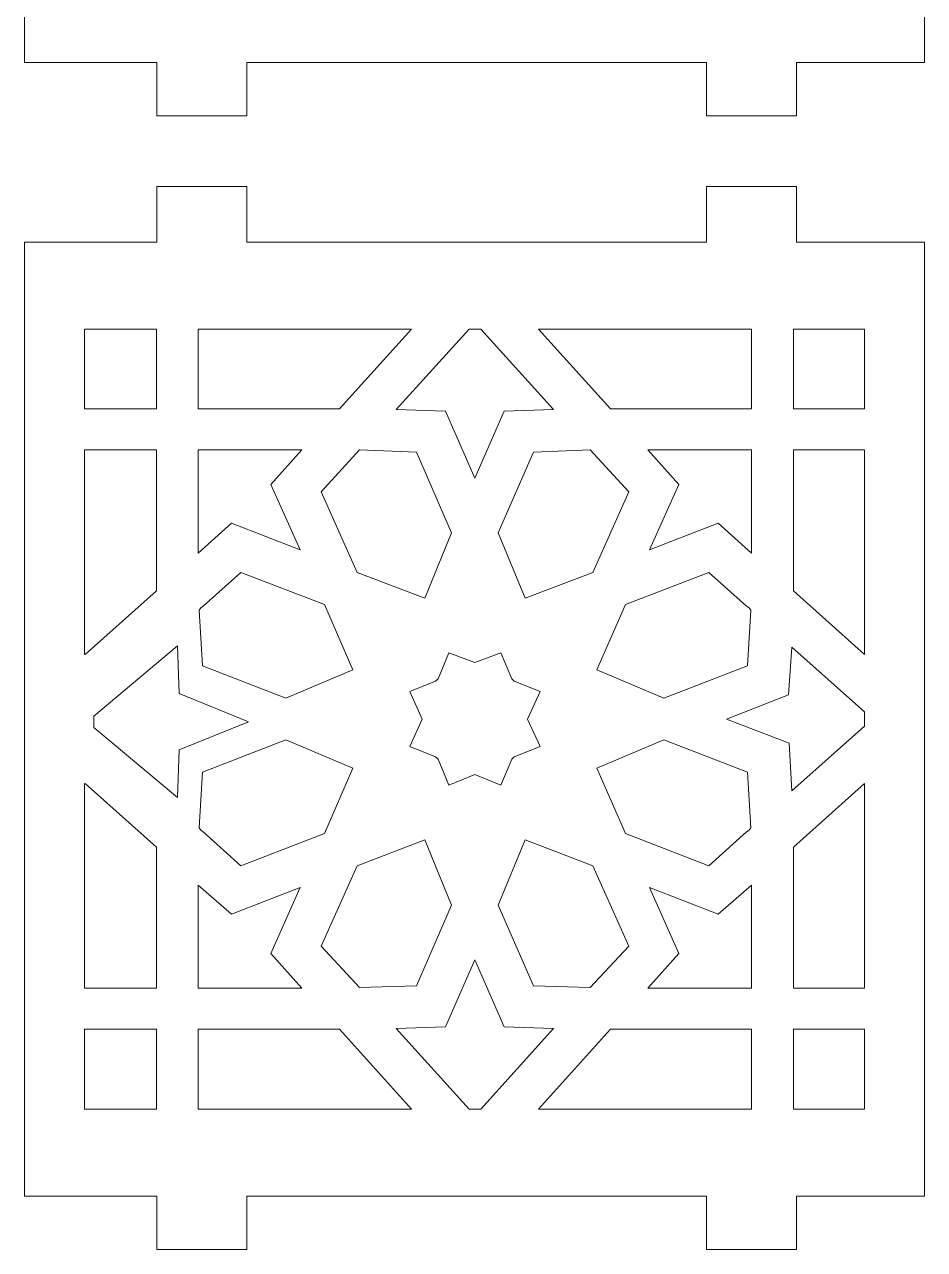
# Model space of a CAD drawing. Header units: millimetres. Extents: x -79 to 79, y -140 to 140.
# Drawn here: x -40.02 to -21.23, y -5.53 to 20.05 of the extents above; entities that cross this region are included whole.
import ezdxf

# ---------------------------------------------------------------- set-up
doc = ezdxf.new("R2010")
doc.units = ezdxf.units.MM
doc.header["$MEASUREMENT"] = 0
doc.layers.add('Layer 1', color=7, linetype='Continuous')

msp = doc.modelspace()

# ---------------------------------------------------------------- linework, layer by layer
at = {"layer": 'Layer 1', "color": 18, "lineweight": 9}
for points, knots in [([(-37.2544, 39.1739), (-37.2544, 39.1739), (-40.0212, 39.1739), (-40.0212, 39.1739), (-40.0212, 39.1739), (-40.0212, 39.1739), (-40.0212, 19.2558), (-40.0212, 19.2558), (-40.0212, 19.2558), (-40.0212, 19.2558), (-37.2544, 19.2558), (-37.2544, 19.2558), (-37.2544, 19.2558), (-37.2544, 19.2558), (-37.2544, 18.1398), (-37.2544, 18.1398), (-37.2544, 18.1398), (-37.2544, 18.1398), (-35.375, 18.1398), (-35.375, 18.1398), (-35.375, 18.1398), (-35.375, 18.1398), (-35.375, 19.2558), (-35.375, 19.2558), (-35.375, 19.2558), (-35.375, 19.2558), (-25.7768, 19.2558), (-25.7768, 19.2558), (-25.7768, 19.2558), (-25.7768, 19.2558), (-25.7768, 18.1398), (-25.7768, 18.1398), (-25.7768, 18.1398), (-25.7768, 18.1398), (-23.8975, 18.1398), (-23.8975, 18.1398), (-23.8975, 18.1398), (-23.8975, 18.1398), (-23.8975, 19.2558), (-23.8975, 19.2558), (-23.8975, 19.2558), (-23.8975, 19.2558), (-21.2274, 19.2558), (-21.2274, 19.2558), (-21.2274, 19.2558), (-21.2274, 19.2558), (-21.2274, 39.1739), (-21.2274, 39.1739), (-21.2274, 39.1739), (-21.2274, 39.1739), (-23.8975, 39.1739), (-23.8975, 39.1739), (-23.8975, 39.1739), (-23.8975, 39.1739), (-23.8975, 40.3349), (-23.8975, 40.3349), (-23.8975, 40.3349), (-23.8975, 40.3349), (-25.7768, 40.3349), (-25.7768, 40.3349), (-25.7768, 40.3349), (-25.7768, 40.3349), (-25.7768, 39.1739), (-25.7768, 39.1739), (-25.7768, 39.1739), (-25.7768, 39.1739), (-35.375, 39.1739), (-35.375, 39.1739), (-35.375, 39.1739), (-35.375, 39.1739), (-35.375, 40.3349), (-35.375, 40.3349), (-35.375, 40.3349), (-35.375, 40.3349), (-37.2544, 40.3349), (-37.2544, 40.3349), (-37.2544, 40.3349), (-37.2544, 40.3349), (-37.2544, 39.1739), (-37.2544, 39.1739)], [0, 0, 0, 0, 0.047619, 0.047619, 0.047619, 0.047619, 0.0952381, 0.0952381, 0.0952381, 0.0952381, 0.1428571, 0.1428571, 0.1428571, 0.1428571, 0.1904762, 0.1904762, 0.1904762, 0.1904762, 0.2380952, 0.2380952, 0.2380952, 0.2380952, 0.2857143, 0.2857143, 0.2857143, 0.2857143, 0.3333333, 0.3333333, 0.3333333, 0.3333333, 0.3809524, 0.3809524, 0.3809524, 0.3809524, 0.4285714, 0.4285714, 0.4285714, 0.4285714, 0.4761905, 0.4761905, 0.4761905, 0.4761905, 0.5238095, 0.5238095, 0.5238095, 0.5238095, 0.5714286, 0.5714286, 0.5714286, 0.5714286, 0.6190476, 0.6190476, 0.6190476, 0.6190476, 0.6666667, 0.6666667, 0.6666667, 0.6666667, 0.7142857, 0.7142857, 0.7142857, 0.7142857, 0.7619048, 0.7619048, 0.7619048, 0.7619048, 0.8095238, 0.8095238, 0.8095238, 0.8095238, 0.8571429, 0.8571429, 0.8571429, 0.8571429, 0.9047619, 0.9047619, 0.9047619, 0.9047619, 1, 1, 1, 1]), ([(-37.2544, 15.5021), (-37.2544, 15.5021), (-40.0212, 15.5021), (-40.0212, 15.5021), (-40.0212, 15.5021), (-40.0212, 15.5021), (-40.0212, -4.416), (-40.0212, -4.416), (-40.0212, -4.416), (-40.0212, -4.416), (-37.2544, -4.416), (-37.2544, -4.416), (-37.2544, -4.416), (-37.2544, -4.416), (-37.2544, -5.532), (-37.2544, -5.532), (-37.2544, -5.532), (-37.2544, -5.532), (-35.375, -5.532), (-35.375, -5.532), (-35.375, -5.532), (-35.375, -5.532), (-35.375, -4.416), (-35.375, -4.416), (-35.375, -4.416), (-35.375, -4.416), (-25.7768, -4.416), (-25.7768, -4.416), (-25.7768, -4.416), (-25.7768, -4.416), (-25.7768, -5.532), (-25.7768, -5.532), (-25.7768, -5.532), (-25.7768, -5.532), (-23.8975, -5.532), (-23.8975, -5.532), (-23.8975, -5.532), (-23.8975, -5.532), (-23.8975, -4.416), (-23.8975, -4.416), (-23.8975, -4.416), (-23.8975, -4.416), (-21.2274, -4.416), (-21.2274, -4.416), (-21.2274, -4.416), (-21.2274, -4.416), (-21.2274, 15.5021), (-21.2274, 15.5021), (-21.2274, 15.5021), (-21.2274, 15.5021), (-23.8975, 15.5021), (-23.8975, 15.5021), (-23.8975, 15.5021), (-23.8975, 15.5021), (-23.8975, 16.6631), (-23.8975, 16.6631), (-23.8975, 16.6631), (-23.8975, 16.6631), (-25.7768, 16.6631), (-25.7768, 16.6631), (-25.7768, 16.6631), (-25.7768, 16.6631), (-25.7768, 15.5021), (-25.7768, 15.5021), (-25.7768, 15.5021), (-25.7768, 15.5021), (-35.375, 15.5021), (-35.375, 15.5021), (-35.375, 15.5021), (-35.375, 15.5021), (-35.375, 16.6631), (-35.375, 16.6631), (-35.375, 16.6631), (-35.375, 16.6631), (-37.2544, 16.6631), (-37.2544, 16.6631), (-37.2544, 16.6631), (-37.2544, 16.6631), (-37.2544, 15.5021), (-37.2544, 15.5021)], [0, 0, 0, 0, 0.047619, 0.047619, 0.047619, 0.047619, 0.0952381, 0.0952381, 0.0952381, 0.0952381, 0.1428571, 0.1428571, 0.1428571, 0.1428571, 0.1904762, 0.1904762, 0.1904762, 0.1904762, 0.2380952, 0.2380952, 0.2380952, 0.2380952, 0.2857143, 0.2857143, 0.2857143, 0.2857143, 0.3333333, 0.3333333, 0.3333333, 0.3333333, 0.3809524, 0.3809524, 0.3809524, 0.3809524, 0.4285714, 0.4285714, 0.4285714, 0.4285714, 0.4761905, 0.4761905, 0.4761905, 0.4761905, 0.5238095, 0.5238095, 0.5238095, 0.5238095, 0.5714286, 0.5714286, 0.5714286, 0.5714286, 0.6190476, 0.6190476, 0.6190476, 0.6190476, 0.6666667, 0.6666667, 0.6666667, 0.6666667, 0.7142857, 0.7142857, 0.7142857, 0.7142857, 0.7619048, 0.7619048, 0.7619048, 0.7619048, 0.8095238, 0.8095238, 0.8095238, 0.8095238, 0.8571429, 0.8571429, 0.8571429, 0.8571429, 0.9047619, 0.9047619, 0.9047619, 0.9047619, 1, 1, 1, 1]), ([(-38.7682, 13.6883), (-38.7682, 13.6883), (-38.7682, 12.0225), (-38.7682, 12.0225), (-38.7682, 12.0225), (-38.7682, 12.0225), (-38.7509, 12.0225), (-38.7509, 12.0225), (-38.7509, 12.0225), (-38.7509, 12.0225), (-37.267, 12.0225), (-37.267, 12.0225), (-37.267, 12.0225), (-37.267, 12.0225), (-37.267, 13.6883), (-37.267, 13.6883), (-37.267, 13.6883), (-37.267, 13.6883), (-38.7509, 13.6883), (-38.7509, 13.6883), (-38.7509, 13.6883), (-38.7509, 13.6883), (-38.7682, 13.6883), (-38.7682, 13.6883)], [0, 0, 0, 0, 0.1428571, 0.1428571, 0.1428571, 0.1428571, 0.2857143, 0.2857143, 0.2857143, 0.2857143, 0.4285714, 0.4285714, 0.4285714, 0.4285714, 0.5714286, 0.5714286, 0.5714286, 0.5714286, 0.7142857, 0.7142857, 0.7142857, 0.7142857, 1, 1, 1, 1]), ([(-31.9424, 13.6883), (-31.9424, 13.6883), (-33.4438, 12.0225), (-33.4438, 12.0225), (-33.4438, 12.0225), (-33.4438, 12.0225), (-36.3942, 12.0225), (-36.3942, 12.0225), (-36.3942, 12.0225), (-36.3942, 12.0225), (-36.3942, 13.6883), (-36.3942, 13.6883), (-36.3942, 13.6883), (-36.3942, 13.6883), (-31.9424, 13.6883), (-31.9424, 13.6883)], [0, 0, 0, 0, 0.2, 0.2, 0.2, 0.2, 0.4, 0.4, 0.4, 0.4, 0.6, 0.6, 0.6, 0.6, 1, 1, 1, 1]), ([(-30.6156, 13.6883), (-30.6156, 13.6883), (-30.4934, 13.6883), (-30.4934, 13.6883), (-30.4934, 13.6883), (-30.4934, 13.6883), (-28.9746, 12.0056), (-28.9746, 12.0056), (-28.9746, 12.0056), (-28.9746, 12.0056), (-30.0046, 11.972), (-30.0046, 11.972), (-30.0046, 11.972), (-30.0046, 11.972), (-30.6156, 10.5754), (-30.6156, 10.5754), (-30.6156, 10.5754), (-30.6156, 10.5754), (-31.2267, 11.972), (-31.2267, 11.972), (-31.2267, 11.972), (-31.2267, 11.972), (-32.2567, 12.0056), (-32.2567, 12.0056), (-32.2567, 12.0056), (-32.2567, 12.0056), (-30.7378, 13.6883), (-30.7378, 13.6883), (-30.7378, 13.6883), (-30.7378, 13.6883), (-30.6156, 13.6883), (-30.6156, 13.6883)], [0, 0, 0, 0, 0.1111111, 0.1111111, 0.1111111, 0.1111111, 0.2222222, 0.2222222, 0.2222222, 0.2222222, 0.3333333, 0.3333333, 0.3333333, 0.3333333, 0.4444444, 0.4444444, 0.4444444, 0.4444444, 0.5555556, 0.5555556, 0.5555556, 0.5555556, 0.6666667, 0.6666667, 0.6666667, 0.6666667, 0.7777778, 0.7777778, 0.7777778, 0.7777778, 1, 1, 1, 1]), ([(-29.2889, 13.6883), (-29.2889, 13.6883), (-27.7875, 12.0225), (-27.7875, 12.0225), (-27.7875, 12.0225), (-27.7875, 12.0225), (-24.8371, 12.0225), (-24.8371, 12.0225), (-24.8371, 12.0225), (-24.8371, 12.0225), (-24.8371, 13.6883), (-24.8371, 13.6883), (-24.8371, 13.6883), (-24.8371, 13.6883), (-29.2889, 13.6883), (-29.2889, 13.6883)], [0, 0, 0, 0, 0.2, 0.2, 0.2, 0.2, 0.4, 0.4, 0.4, 0.4, 0.6, 0.6, 0.6, 0.6, 1, 1, 1, 1]), ([(-22.4803, 12.0225), (-22.4803, 12.0225), (-23.9643, 12.0225), (-23.9643, 12.0225), (-23.9643, 12.0225), (-23.9643, 12.0225), (-23.9643, 13.6883), (-23.9643, 13.6883), (-23.9643, 13.6883), (-23.9643, 13.6883), (-22.4803, 13.6883), (-22.4803, 13.6883), (-22.4803, 13.6883), (-22.4803, 13.6883), (-22.4803, 12.0225), (-22.4803, 12.0225)], [0, 0, 0, 0, 0.2, 0.2, 0.2, 0.2, 0.4, 0.4, 0.4, 0.4, 0.6, 0.6, 0.6, 0.6, 1, 1, 1, 1]), ([(-38.7682, 11.1643), (-38.7682, 11.1643), (-38.7682, 6.9059), (-38.7682, 6.9059), (-38.7682, 6.9059), (-38.7682, 6.9059), (-38.7509, 6.8904), (-38.7509, 6.8904), (-38.7509, 6.8904), (-38.7509, 6.8904), (-37.267, 8.2197), (-37.267, 8.2197), (-37.267, 8.2197), (-37.267, 8.2197), (-37.267, 11.1643), (-37.267, 11.1643), (-37.267, 11.1643), (-37.267, 11.1643), (-38.7509, 11.1643), (-38.7509, 11.1643), (-38.7509, 11.1643), (-38.7509, 11.1643), (-38.7682, 11.1643), (-38.7682, 11.1643)], [0, 0, 0, 0, 0.1428571, 0.1428571, 0.1428571, 0.1428571, 0.2857143, 0.2857143, 0.2857143, 0.2857143, 0.4285714, 0.4285714, 0.4285714, 0.4285714, 0.5714286, 0.5714286, 0.5714286, 0.5714286, 0.7142857, 0.7142857, 0.7142857, 0.7142857, 1, 1, 1, 1]), ([(-36.3942, 11.1643), (-36.3942, 11.1643), (-34.2294, 11.1643), (-34.2294, 11.1643), (-34.2294, 11.1643), (-34.2294, 11.1643), (-34.8753, 10.4408), (-34.8753, 10.4408), (-34.8753, 10.4408), (-34.8753, 10.4408), (-34.2643, 9.0779), (-34.2643, 9.0779), (-34.2643, 9.0779), (-34.2643, 9.0779), (-35.6958, 9.6331), (-35.6958, 9.6331), (-35.6958, 9.6331), (-35.6958, 9.6331), (-36.3942, 9.0105), (-36.3942, 9.0105), (-36.3942, 9.0105), (-36.3942, 9.0105), (-36.3942, 11.1643), (-36.3942, 11.1643)], [0, 0, 0, 0, 0.1428571, 0.1428571, 0.1428571, 0.1428571, 0.2857143, 0.2857143, 0.2857143, 0.2857143, 0.4285714, 0.4285714, 0.4285714, 0.4285714, 0.5714286, 0.5714286, 0.5714286, 0.5714286, 0.7142857, 0.7142857, 0.7142857, 0.7142857, 1, 1, 1, 1]), ([(-33.0772, 8.6067), (-33.0772, 8.6067), (-33.8279, 10.2894), (-33.8279, 10.2894), (-33.8279, 10.2894), (-33.8279, 10.2894), (-33.0248, 11.1643), (-33.0248, 11.1643), (-33.0248, 11.1643), (-33.0248, 11.1643), (-31.8377, 11.1138), (-31.8377, 11.1138), (-31.8377, 11.1138), (-31.8377, 11.1138), (-31.1045, 9.4312), (-31.1045, 9.4312), (-31.1045, 9.4312), (-31.1045, 9.4312), (-31.6631, 8.0683), (-31.6631, 8.0683), (-31.6631, 8.0683), (-31.6631, 8.0683), (-33.0772, 8.6067), (-33.0772, 8.6067)], [0, 0, 0, 0, 0.1428571, 0.1428571, 0.1428571, 0.1428571, 0.2857143, 0.2857143, 0.2857143, 0.2857143, 0.4285714, 0.4285714, 0.4285714, 0.4285714, 0.5714286, 0.5714286, 0.5714286, 0.5714286, 0.7142857, 0.7142857, 0.7142857, 0.7142857, 1, 1, 1, 1]), ([(-28.1541, 8.6067), (-28.1541, 8.6067), (-27.4034, 10.2894), (-27.4034, 10.2894), (-27.4034, 10.2894), (-27.4034, 10.2894), (-28.2065, 11.1643), (-28.2065, 11.1643), (-28.2065, 11.1643), (-28.2065, 11.1643), (-29.3936, 11.1138), (-29.3936, 11.1138), (-29.3936, 11.1138), (-29.3936, 11.1138), (-30.1268, 9.4312), (-30.1268, 9.4312), (-30.1268, 9.4312), (-30.1268, 9.4312), (-29.5682, 8.0683), (-29.5682, 8.0683), (-29.5682, 8.0683), (-29.5682, 8.0683), (-28.1541, 8.6067), (-28.1541, 8.6067)], [0, 0, 0, 0, 0.1428571, 0.1428571, 0.1428571, 0.1428571, 0.2857143, 0.2857143, 0.2857143, 0.2857143, 0.4285714, 0.4285714, 0.4285714, 0.4285714, 0.5714286, 0.5714286, 0.5714286, 0.5714286, 0.7142857, 0.7142857, 0.7142857, 0.7142857, 1, 1, 1, 1]), ([(-24.8371, 11.1643), (-24.8371, 11.1643), (-27.0019, 11.1643), (-27.0019, 11.1643), (-27.0019, 11.1643), (-27.0019, 11.1643), (-26.356, 10.4408), (-26.356, 10.4408), (-26.356, 10.4408), (-26.356, 10.4408), (-26.967, 9.0779), (-26.967, 9.0779), (-26.967, 9.0779), (-26.967, 9.0779), (-25.5355, 9.6331), (-25.5355, 9.6331), (-25.5355, 9.6331), (-25.5355, 9.6331), (-24.8371, 9.0105), (-24.8371, 9.0105), (-24.8371, 9.0105), (-24.8371, 9.0105), (-24.8371, 11.1643), (-24.8371, 11.1643)], [0, 0, 0, 0, 0.1428571, 0.1428571, 0.1428571, 0.1428571, 0.2857143, 0.2857143, 0.2857143, 0.2857143, 0.4285714, 0.4285714, 0.4285714, 0.4285714, 0.5714286, 0.5714286, 0.5714286, 0.5714286, 0.7142857, 0.7142857, 0.7142857, 0.7142857, 1, 1, 1, 1]), ([(-22.4803, 6.8904), (-22.4803, 6.8904), (-23.9643, 8.2197), (-23.9643, 8.2197), (-23.9643, 8.2197), (-23.9643, 8.2197), (-23.9643, 11.1643), (-23.9643, 11.1643), (-23.9643, 11.1643), (-23.9643, 11.1643), (-22.4803, 11.1643), (-22.4803, 11.1643), (-22.4803, 11.1643), (-22.4803, 11.1643), (-22.4803, 6.8904), (-22.4803, 6.8904)], [0, 0, 0, 0, 0.2, 0.2, 0.2, 0.2, 0.4, 0.4, 0.4, 0.4, 0.6, 0.6, 0.6, 0.6, 1, 1, 1, 1]), ([(-35.5038, 8.6067), (-35.5038, 8.6067), (-33.758, 7.9337), (-33.758, 7.9337), (-33.758, 7.9337), (-33.758, 7.9337), (-33.1645, 6.5707), (-33.1645, 6.5707), (-33.1645, 6.5707), (-33.1645, 6.5707), (-34.5611, 5.9818), (-34.5611, 5.9818), (-34.5611, 5.9818), (-34.5611, 5.9818), (-36.3069, 6.6549), (-36.3069, 6.6549), (-36.3069, 6.6549), (-36.3069, 6.6549), (-36.3767, 7.8159), (-36.3767, 7.8159), (-36.3767, 7.8159), (-36.3767, 7.8159), (-36.3418, 7.8664), (-36.3418, 7.8664), (-36.3418, 7.8664), (-36.3418, 7.8664), (-36.2894, 7.9), (-36.2894, 7.9), (-36.2894, 7.9), (-36.2894, 7.9), (-35.5038, 8.6067), (-35.5038, 8.6067)], [0, 0, 0, 0, 0.1111111, 0.1111111, 0.1111111, 0.1111111, 0.2222222, 0.2222222, 0.2222222, 0.2222222, 0.3333333, 0.3333333, 0.3333333, 0.3333333, 0.4444444, 0.4444444, 0.4444444, 0.4444444, 0.5555556, 0.5555556, 0.5555556, 0.5555556, 0.6666667, 0.6666667, 0.6666667, 0.6666667, 0.7777778, 0.7777778, 0.7777778, 0.7777778, 1, 1, 1, 1]), ([(-25.7275, 8.6067), (-25.7275, 8.6067), (-27.4733, 7.9337), (-27.4733, 7.9337), (-27.4733, 7.9337), (-27.4733, 7.9337), (-28.0668, 6.5707), (-28.0668, 6.5707), (-28.0668, 6.5707), (-28.0668, 6.5707), (-26.6702, 5.9818), (-26.6702, 5.9818), (-26.6702, 5.9818), (-26.6702, 5.9818), (-24.9244, 6.6549), (-24.9244, 6.6549), (-24.9244, 6.6549), (-24.9244, 6.6549), (-24.8546, 7.8159), (-24.8546, 7.8159), (-24.8546, 7.8159), (-24.8546, 7.8159), (-24.8895, 7.8664), (-24.8895, 7.8664), (-24.8895, 7.8664), (-24.8895, 7.8664), (-24.9419, 7.9), (-24.9419, 7.9), (-24.9419, 7.9), (-24.9419, 7.9), (-25.7275, 8.6067), (-25.7275, 8.6067)], [0, 0, 0, 0, 0.1111111, 0.1111111, 0.1111111, 0.1111111, 0.2222222, 0.2222222, 0.2222222, 0.2222222, 0.3333333, 0.3333333, 0.3333333, 0.3333333, 0.4444444, 0.4444444, 0.4444444, 0.4444444, 0.5555556, 0.5555556, 0.5555556, 0.5555556, 0.6666667, 0.6666667, 0.6666667, 0.6666667, 0.7777778, 0.7777778, 0.7777778, 0.7777778, 1, 1, 1, 1]), ([(-38.575, 5.4889), (-38.575, 5.4889), (-38.575, 5.6067), (-38.575, 5.6067), (-38.575, 5.6067), (-38.575, 5.6067), (-36.8292, 7.0706), (-36.8292, 7.0706), (-36.8292, 7.0706), (-36.8292, 7.0706), (-36.7943, 6.0778), (-36.7943, 6.0778), (-36.7943, 6.0778), (-36.7943, 6.0778), (-35.3453, 5.4889), (-35.3453, 5.4889), (-35.3453, 5.4889), (-35.3453, 5.4889), (-36.7943, 4.9), (-36.7943, 4.9), (-36.7943, 4.9), (-36.7943, 4.9), (-36.8292, 3.9072), (-36.8292, 3.9072), (-36.8292, 3.9072), (-36.8292, 3.9072), (-38.575, 5.3711), (-38.575, 5.3711), (-38.575, 5.3711), (-38.575, 5.3711), (-38.575, 5.4889), (-38.575, 5.4889)], [0, 0, 0, 0, 0.1111111, 0.1111111, 0.1111111, 0.1111111, 0.2222222, 0.2222222, 0.2222222, 0.2222222, 0.3333333, 0.3333333, 0.3333333, 0.3333333, 0.4444444, 0.4444444, 0.4444444, 0.4444444, 0.5555556, 0.5555556, 0.5555556, 0.5555556, 0.6666667, 0.6666667, 0.6666667, 0.6666667, 0.7777778, 0.7777778, 0.7777778, 0.7777778, 1, 1, 1, 1]), ([(-30.6156, 6.7222), (-30.6156, 6.7222), (-30.0745, 6.9241), (-30.0745, 6.9241), (-30.0745, 6.9241), (-30.0745, 6.9241), (-29.8475, 6.3857), (-29.8475, 6.3857), (-29.8475, 6.3857), (-29.8475, 6.3857), (-29.7951, 6.3352), (-29.7951, 6.3352), (-29.7951, 6.3352), (-29.7951, 6.3352), (-29.2539, 6.1164), (-29.2539, 6.1164), (-29.2539, 6.1164), (-29.2539, 6.1164), (-29.5158, 5.5443), (-29.5158, 5.5443), (-29.5158, 5.5443), (-29.5158, 5.5443), (-29.2539, 4.9722), (-29.2539, 4.9722), (-29.2539, 4.9722), (-29.2539, 4.9722), (-29.7951, 4.7535), (-29.7951, 4.7535), (-29.7951, 4.7535), (-29.7951, 4.7535), (-29.8475, 4.703), (-29.8475, 4.703), (-29.8475, 4.703), (-29.8475, 4.703), (-30.0745, 4.1646), (-30.0745, 4.1646), (-30.0745, 4.1646), (-30.0745, 4.1646), (-30.6156, 4.3833), (-30.6156, 4.3833), (-30.6156, 4.3833), (-30.6156, 4.3833), (-31.1568, 4.1646), (-31.1568, 4.1646), (-31.1568, 4.1646), (-31.1568, 4.1646), (-31.3838, 4.703), (-31.3838, 4.703), (-31.3838, 4.703), (-31.3838, 4.703), (-31.4362, 4.7535), (-31.4362, 4.7535), (-31.4362, 4.7535), (-31.4362, 4.7535), (-31.9773, 4.9722), (-31.9773, 4.9722), (-31.9773, 4.9722), (-31.9773, 4.9722), (-31.7155, 5.5443), (-31.7155, 5.5443), (-31.7155, 5.5443), (-31.7155, 5.5443), (-31.9773, 6.1164), (-31.9773, 6.1164), (-31.9773, 6.1164), (-31.9773, 6.1164), (-31.4362, 6.3352), (-31.4362, 6.3352), (-31.4362, 6.3352), (-31.4362, 6.3352), (-31.3838, 6.3857), (-31.3838, 6.3857), (-31.3838, 6.3857), (-31.3838, 6.3857), (-31.1568, 6.9241), (-31.1568, 6.9241), (-31.1568, 6.9241), (-31.1568, 6.9241), (-30.6156, 6.7222), (-30.6156, 6.7222)], [0, 0, 0, 0, 0.047619, 0.047619, 0.047619, 0.047619, 0.0952381, 0.0952381, 0.0952381, 0.0952381, 0.1428571, 0.1428571, 0.1428571, 0.1428571, 0.1904762, 0.1904762, 0.1904762, 0.1904762, 0.2380952, 0.2380952, 0.2380952, 0.2380952, 0.2857143, 0.2857143, 0.2857143, 0.2857143, 0.3333333, 0.3333333, 0.3333333, 0.3333333, 0.3809524, 0.3809524, 0.3809524, 0.3809524, 0.4285714, 0.4285714, 0.4285714, 0.4285714, 0.4761905, 0.4761905, 0.4761905, 0.4761905, 0.5238095, 0.5238095, 0.5238095, 0.5238095, 0.5714286, 0.5714286, 0.5714286, 0.5714286, 0.6190476, 0.6190476, 0.6190476, 0.6190476, 0.6666667, 0.6666667, 0.6666667, 0.6666667, 0.7142857, 0.7142857, 0.7142857, 0.7142857, 0.7619048, 0.7619048, 0.7619048, 0.7619048, 0.8095238, 0.8095238, 0.8095238, 0.8095238, 0.8571429, 0.8571429, 0.8571429, 0.8571429, 0.9047619, 0.9047619, 0.9047619, 0.9047619, 1, 1, 1, 1]), ([(-30.6156, 6.7222), (-30.6156, 6.7222), (-30.0745, 6.9241), (-30.0745, 6.9241), (-30.0745, 6.9241), (-30.0745, 6.9241), (-29.8475, 6.3857), (-29.8475, 6.3857), (-29.8475, 6.3857), (-29.8475, 6.3857), (-29.7951, 6.3352), (-29.7951, 6.3352), (-29.7951, 6.3352), (-29.7951, 6.3352), (-29.2539, 6.1164), (-29.2539, 6.1164), (-29.2539, 6.1164), (-29.2539, 6.1164), (-29.5158, 5.5443), (-29.5158, 5.5443), (-29.5158, 5.5443), (-29.5158, 5.5443), (-29.2539, 4.9722), (-29.2539, 4.9722), (-29.2539, 4.9722), (-29.2539, 4.9722), (-29.7951, 4.7535), (-29.7951, 4.7535), (-29.7951, 4.7535), (-29.7951, 4.7535), (-29.8475, 4.703), (-29.8475, 4.703), (-29.8475, 4.703), (-29.8475, 4.703), (-30.0745, 4.1646), (-30.0745, 4.1646), (-30.0745, 4.1646), (-30.0745, 4.1646), (-30.6156, 4.3833), (-30.6156, 4.3833), (-30.6156, 4.3833), (-30.6156, 4.3833), (-31.1568, 4.1646), (-31.1568, 4.1646), (-31.1568, 4.1646), (-31.1568, 4.1646), (-31.3838, 4.703), (-31.3838, 4.703), (-31.3838, 4.703), (-31.3838, 4.703), (-31.4362, 4.7535), (-31.4362, 4.7535), (-31.4362, 4.7535), (-31.4362, 4.7535), (-31.9773, 4.9722), (-31.9773, 4.9722), (-31.9773, 4.9722), (-31.9773, 4.9722), (-31.7155, 5.5443), (-31.7155, 5.5443), (-31.7155, 5.5443), (-31.7155, 5.5443), (-31.9773, 6.1164), (-31.9773, 6.1164), (-31.9773, 6.1164), (-31.9773, 6.1164), (-31.4362, 6.3352), (-31.4362, 6.3352), (-31.4362, 6.3352), (-31.4362, 6.3352), (-31.3838, 6.3857), (-31.3838, 6.3857), (-31.3838, 6.3857), (-31.3838, 6.3857), (-31.1568, 6.9241), (-31.1568, 6.9241), (-31.1568, 6.9241), (-31.1568, 6.9241), (-30.6156, 6.7222), (-30.6156, 6.7222)], [0, 0, 0, 0, 0.047619, 0.047619, 0.047619, 0.047619, 0.0952381, 0.0952381, 0.0952381, 0.0952381, 0.1428571, 0.1428571, 0.1428571, 0.1428571, 0.1904762, 0.1904762, 0.1904762, 0.1904762, 0.2380952, 0.2380952, 0.2380952, 0.2380952, 0.2857143, 0.2857143, 0.2857143, 0.2857143, 0.3333333, 0.3333333, 0.3333333, 0.3333333, 0.3809524, 0.3809524, 0.3809524, 0.3809524, 0.4285714, 0.4285714, 0.4285714, 0.4285714, 0.4761905, 0.4761905, 0.4761905, 0.4761905, 0.5238095, 0.5238095, 0.5238095, 0.5238095, 0.5714286, 0.5714286, 0.5714286, 0.5714286, 0.6190476, 0.6190476, 0.6190476, 0.6190476, 0.6666667, 0.6666667, 0.6666667, 0.6666667, 0.7142857, 0.7142857, 0.7142857, 0.7142857, 0.7619048, 0.7619048, 0.7619048, 0.7619048, 0.8095238, 0.8095238, 0.8095238, 0.8095238, 0.8571429, 0.8571429, 0.8571429, 0.8571429, 0.9047619, 0.9047619, 0.9047619, 0.9047619, 1, 1, 1, 1]), ([(-22.4803, 5.3929), (-22.4803, 5.3929), (-23.9992, 4.0468), (-23.9992, 4.0468), (-23.9992, 4.0468), (-23.9992, 4.0468), (-24.0515, 5.0395), (-24.0515, 5.0395), (-24.0515, 5.0395), (-24.0515, 5.0395), (-25.3609, 5.5443), (-25.3609, 5.5443), (-25.3609, 5.5443), (-25.3609, 5.5443), (-24.069, 6.0491), (-24.069, 6.0491), (-24.069, 6.0491), (-24.069, 6.0491), (-23.9992, 7.0419), (-23.9992, 7.0419), (-23.9992, 7.0419), (-23.9992, 7.0419), (-22.4803, 5.6958), (-22.4803, 5.6958), (-22.4803, 5.6958), (-22.4803, 5.6958), (-22.4803, 5.3929), (-22.4803, 5.3929)], [0, 0, 0, 0, 0.125, 0.125, 0.125, 0.125, 0.25, 0.25, 0.25, 0.25, 0.375, 0.375, 0.375, 0.375, 0.5, 0.5, 0.5, 0.5, 0.625, 0.625, 0.625, 0.625, 0.75, 0.75, 0.75, 0.75, 1, 1, 1, 1]), ([(-36.2894, 3.1886), (-36.2894, 3.1886), (-36.3418, 3.2223), (-36.3418, 3.2223), (-36.3418, 3.2223), (-36.3418, 3.2223), (-36.3767, 3.2728), (-36.3767, 3.2728), (-36.3767, 3.2728), (-36.3767, 3.2728), (-36.3069, 4.4338), (-36.3069, 4.4338), (-36.3069, 4.4338), (-36.3069, 4.4338), (-34.5611, 5.1068), (-34.5611, 5.1068), (-34.5611, 5.1068), (-34.5611, 5.1068), (-33.1645, 4.5179), (-33.1645, 4.5179), (-33.1645, 4.5179), (-33.1645, 4.5179), (-33.758, 3.155), (-33.758, 3.155), (-33.758, 3.155), (-33.758, 3.155), (-35.5038, 2.4819), (-35.5038, 2.4819), (-35.5038, 2.4819), (-35.5038, 2.4819), (-36.2894, 3.1886), (-36.2894, 3.1886)], [0, 0, 0, 0, 0.1111111, 0.1111111, 0.1111111, 0.1111111, 0.2222222, 0.2222222, 0.2222222, 0.2222222, 0.3333333, 0.3333333, 0.3333333, 0.3333333, 0.4444444, 0.4444444, 0.4444444, 0.4444444, 0.5555556, 0.5555556, 0.5555556, 0.5555556, 0.6666667, 0.6666667, 0.6666667, 0.6666667, 0.7777778, 0.7777778, 0.7777778, 0.7777778, 1, 1, 1, 1]), ([(-24.9419, 3.1886), (-24.9419, 3.1886), (-24.8895, 3.2223), (-24.8895, 3.2223), (-24.8895, 3.2223), (-24.8895, 3.2223), (-24.8546, 3.2728), (-24.8546, 3.2728), (-24.8546, 3.2728), (-24.8546, 3.2728), (-24.9244, 4.4338), (-24.9244, 4.4338), (-24.9244, 4.4338), (-24.9244, 4.4338), (-26.6702, 5.1068), (-26.6702, 5.1068), (-26.6702, 5.1068), (-26.6702, 5.1068), (-28.0668, 4.5179), (-28.0668, 4.5179), (-28.0668, 4.5179), (-28.0668, 4.5179), (-27.4733, 3.155), (-27.4733, 3.155), (-27.4733, 3.155), (-27.4733, 3.155), (-25.7275, 2.4819), (-25.7275, 2.4819), (-25.7275, 2.4819), (-25.7275, 2.4819), (-24.9419, 3.1886), (-24.9419, 3.1886)], [0, 0, 0, 0, 0.1111111, 0.1111111, 0.1111111, 0.1111111, 0.2222222, 0.2222222, 0.2222222, 0.2222222, 0.3333333, 0.3333333, 0.3333333, 0.3333333, 0.4444444, 0.4444444, 0.4444444, 0.4444444, 0.5555556, 0.5555556, 0.5555556, 0.5555556, 0.6666667, 0.6666667, 0.6666667, 0.6666667, 0.7777778, 0.7777778, 0.7777778, 0.7777778, 1, 1, 1, 1]), ([(-38.7682, 4.1827), (-38.7682, 4.1827), (-38.7682, -0.0757), (-38.7682, -0.0757), (-38.7682, -0.0757), (-38.7682, -0.0757), (-38.7509, -0.0757), (-38.7509, -0.0757), (-38.7509, -0.0757), (-38.7509, -0.0757), (-37.267, -0.0757), (-37.267, -0.0757), (-37.267, -0.0757), (-37.267, -0.0757), (-37.267, 2.8689), (-37.267, 2.8689), (-37.267, 2.8689), (-37.267, 2.8689), (-38.7509, 4.1982), (-38.7509, 4.1982), (-38.7509, 4.1982), (-38.7509, 4.1982), (-38.7682, 4.1827), (-38.7682, 4.1827)], [0, 0, 0, 0, 0.1428571, 0.1428571, 0.1428571, 0.1428571, 0.2857143, 0.2857143, 0.2857143, 0.2857143, 0.4285714, 0.4285714, 0.4285714, 0.4285714, 0.5714286, 0.5714286, 0.5714286, 0.5714286, 0.7142857, 0.7142857, 0.7142857, 0.7142857, 1, 1, 1, 1]), ([(-22.4803, -0.0757), (-22.4803, -0.0757), (-23.9643, -0.0757), (-23.9643, -0.0757), (-23.9643, -0.0757), (-23.9643, -0.0757), (-23.9643, 2.8689), (-23.9643, 2.8689), (-23.9643, 2.8689), (-23.9643, 2.8689), (-22.4803, 4.1982), (-22.4803, 4.1982), (-22.4803, 4.1982), (-22.4803, 4.1982), (-22.4803, -0.0757), (-22.4803, -0.0757)], [0, 0, 0, 0, 0.2, 0.2, 0.2, 0.2, 0.4, 0.4, 0.4, 0.4, 0.6, 0.6, 0.6, 0.6, 1, 1, 1, 1]), ([(-33.0772, 2.4819), (-33.0772, 2.4819), (-31.6631, 3.0204), (-31.6631, 3.0204), (-31.6631, 3.0204), (-31.6631, 3.0204), (-31.1045, 1.6575), (-31.1045, 1.6575), (-31.1045, 1.6575), (-31.1045, 1.6575), (-31.8377, -0.0252), (-31.8377, -0.0252), (-31.8377, -0.0252), (-31.8377, -0.0252), (-33.0248, -0.0588), (-33.0248, -0.0588), (-33.0248, -0.0588), (-33.0248, -0.0588), (-33.8279, 0.7993), (-33.8279, 0.7993), (-33.8279, 0.7993), (-33.8279, 0.7993), (-33.0772, 2.4819), (-33.0772, 2.4819)], [0, 0, 0, 0, 0.1428571, 0.1428571, 0.1428571, 0.1428571, 0.2857143, 0.2857143, 0.2857143, 0.2857143, 0.4285714, 0.4285714, 0.4285714, 0.4285714, 0.5714286, 0.5714286, 0.5714286, 0.5714286, 0.7142857, 0.7142857, 0.7142857, 0.7142857, 1, 1, 1, 1]), ([(-28.1541, 2.4819), (-28.1541, 2.4819), (-29.5682, 3.0204), (-29.5682, 3.0204), (-29.5682, 3.0204), (-29.5682, 3.0204), (-30.1268, 1.6575), (-30.1268, 1.6575), (-30.1268, 1.6575), (-30.1268, 1.6575), (-29.3936, -0.0252), (-29.3936, -0.0252), (-29.3936, -0.0252), (-29.3936, -0.0252), (-28.2065, -0.0588), (-28.2065, -0.0588), (-28.2065, -0.0588), (-28.2065, -0.0588), (-27.4034, 0.7993), (-27.4034, 0.7993), (-27.4034, 0.7993), (-27.4034, 0.7993), (-28.1541, 2.4819), (-28.1541, 2.4819)], [0, 0, 0, 0, 0.1428571, 0.1428571, 0.1428571, 0.1428571, 0.2857143, 0.2857143, 0.2857143, 0.2857143, 0.4285714, 0.4285714, 0.4285714, 0.4285714, 0.5714286, 0.5714286, 0.5714286, 0.5714286, 0.7142857, 0.7142857, 0.7142857, 0.7142857, 1, 1, 1, 1]), ([(-36.3942, -0.0757), (-36.3942, -0.0757), (-36.3942, 2.0781), (-36.3942, 2.0781), (-36.3942, 2.0781), (-36.3942, 2.0781), (-35.6958, 1.4724), (-35.6958, 1.4724), (-35.6958, 1.4724), (-35.6958, 1.4724), (-34.2643, 2.0276), (-34.2643, 2.0276), (-34.2643, 2.0276), (-34.2643, 2.0276), (-34.8753, 0.6479), (-34.8753, 0.6479), (-34.8753, 0.6479), (-34.8753, 0.6479), (-34.2294, -0.0757), (-34.2294, -0.0757), (-34.2294, -0.0757), (-34.2294, -0.0757), (-36.3942, -0.0757), (-36.3942, -0.0757)], [0, 0, 0, 0, 0.1428571, 0.1428571, 0.1428571, 0.1428571, 0.2857143, 0.2857143, 0.2857143, 0.2857143, 0.4285714, 0.4285714, 0.4285714, 0.4285714, 0.5714286, 0.5714286, 0.5714286, 0.5714286, 0.7142857, 0.7142857, 0.7142857, 0.7142857, 1, 1, 1, 1]), ([(-24.8371, -0.0757), (-24.8371, -0.0757), (-24.8371, 2.0781), (-24.8371, 2.0781), (-24.8371, 2.0781), (-24.8371, 2.0781), (-25.5355, 1.4724), (-25.5355, 1.4724), (-25.5355, 1.4724), (-25.5355, 1.4724), (-26.967, 2.0276), (-26.967, 2.0276), (-26.967, 2.0276), (-26.967, 2.0276), (-26.356, 0.6479), (-26.356, 0.6479), (-26.356, 0.6479), (-26.356, 0.6479), (-27.0019, -0.0757), (-27.0019, -0.0757), (-27.0019, -0.0757), (-27.0019, -0.0757), (-24.8371, -0.0757), (-24.8371, -0.0757)], [0, 0, 0, 0, 0.1428571, 0.1428571, 0.1428571, 0.1428571, 0.2857143, 0.2857143, 0.2857143, 0.2857143, 0.4285714, 0.4285714, 0.4285714, 0.4285714, 0.5714286, 0.5714286, 0.5714286, 0.5714286, 0.7142857, 0.7142857, 0.7142857, 0.7142857, 1, 1, 1, 1]), ([(-30.6156, 0.5133), (-30.6156, 0.5133), (-30.0046, -0.8833), (-30.0046, -0.8833), (-30.0046, -0.8833), (-30.0046, -0.8833), (-28.9746, -0.917), (-28.9746, -0.917), (-28.9746, -0.917), (-28.9746, -0.917), (-30.4934, -2.5996), (-30.4934, -2.5996), (-30.4934, -2.5996), (-30.4934, -2.5996), (-30.6156, -2.5996), (-30.6156, -2.5996), (-30.6156, -2.5996), (-30.6156, -2.5996), (-30.7378, -2.5996), (-30.7378, -2.5996), (-30.7378, -2.5996), (-30.7378, -2.5996), (-32.2567, -0.917), (-32.2567, -0.917), (-32.2567, -0.917), (-32.2567, -0.917), (-31.2267, -0.8833), (-31.2267, -0.8833), (-31.2267, -0.8833), (-31.2267, -0.8833), (-30.6156, 0.5133), (-30.6156, 0.5133)], [0, 0, 0, 0, 0.1111111, 0.1111111, 0.1111111, 0.1111111, 0.2222222, 0.2222222, 0.2222222, 0.2222222, 0.3333333, 0.3333333, 0.3333333, 0.3333333, 0.4444444, 0.4444444, 0.4444444, 0.4444444, 0.5555556, 0.5555556, 0.5555556, 0.5555556, 0.6666667, 0.6666667, 0.6666667, 0.6666667, 0.7777778, 0.7777778, 0.7777778, 0.7777778, 1, 1, 1, 1]), ([(-38.7682, -0.9338), (-38.7682, -0.9338), (-38.7509, -0.9338), (-38.7509, -0.9338), (-38.7509, -0.9338), (-38.7509, -0.9338), (-37.267, -0.9338), (-37.267, -0.9338), (-37.267, -0.9338), (-37.267, -0.9338), (-37.267, -2.5996), (-37.267, -2.5996), (-37.267, -2.5996), (-37.267, -2.5996), (-38.7509, -2.5996), (-38.7509, -2.5996), (-38.7509, -2.5996), (-38.7509, -2.5996), (-38.7682, -2.5996), (-38.7682, -2.5996), (-38.7682, -2.5996), (-38.7682, -2.5996), (-38.7682, -0.9338), (-38.7682, -0.9338)], [0, 0, 0, 0, 0.1428571, 0.1428571, 0.1428571, 0.1428571, 0.2857143, 0.2857143, 0.2857143, 0.2857143, 0.4285714, 0.4285714, 0.4285714, 0.4285714, 0.5714286, 0.5714286, 0.5714286, 0.5714286, 0.7142857, 0.7142857, 0.7142857, 0.7142857, 1, 1, 1, 1]), ([(-36.3942, -0.9338), (-36.3942, -0.9338), (-33.4438, -0.9338), (-33.4438, -0.9338), (-33.4438, -0.9338), (-33.4438, -0.9338), (-31.9424, -2.5996), (-31.9424, -2.5996), (-31.9424, -2.5996), (-31.9424, -2.5996), (-36.3942, -2.5996), (-36.3942, -2.5996), (-36.3942, -2.5996), (-36.3942, -2.5996), (-36.3942, -0.9338), (-36.3942, -0.9338)], [0, 0, 0, 0, 0.2, 0.2, 0.2, 0.2, 0.4, 0.4, 0.4, 0.4, 0.6, 0.6, 0.6, 0.6, 1, 1, 1, 1]), ([(-24.8371, -0.9338), (-24.8371, -0.9338), (-27.7875, -0.9338), (-27.7875, -0.9338), (-27.7875, -0.9338), (-27.7875, -0.9338), (-29.2889, -2.5996), (-29.2889, -2.5996), (-29.2889, -2.5996), (-29.2889, -2.5996), (-24.8371, -2.5996), (-24.8371, -2.5996), (-24.8371, -2.5996), (-24.8371, -2.5996), (-24.8371, -0.9338), (-24.8371, -0.9338)], [0, 0, 0, 0, 0.2, 0.2, 0.2, 0.2, 0.4, 0.4, 0.4, 0.4, 0.6, 0.6, 0.6, 0.6, 1, 1, 1, 1]), ([(-22.4803, -2.5996), (-22.4803, -2.5996), (-23.9643, -2.5996), (-23.9643, -2.5996), (-23.9643, -2.5996), (-23.9643, -2.5996), (-23.9643, -0.9338), (-23.9643, -0.9338), (-23.9643, -0.9338), (-23.9643, -0.9338), (-22.4803, -0.9338), (-22.4803, -0.9338), (-22.4803, -0.9338), (-22.4803, -0.9338), (-22.4803, -2.5996), (-22.4803, -2.5996)], [0, 0, 0, 0, 0.2, 0.2, 0.2, 0.2, 0.4, 0.4, 0.4, 0.4, 0.6, 0.6, 0.6, 0.6, 1, 1, 1, 1])]:
    msp.add_open_spline(points, degree=3, knots=knots, dxfattribs=at)

doc.saveas('drawing.dxf')
